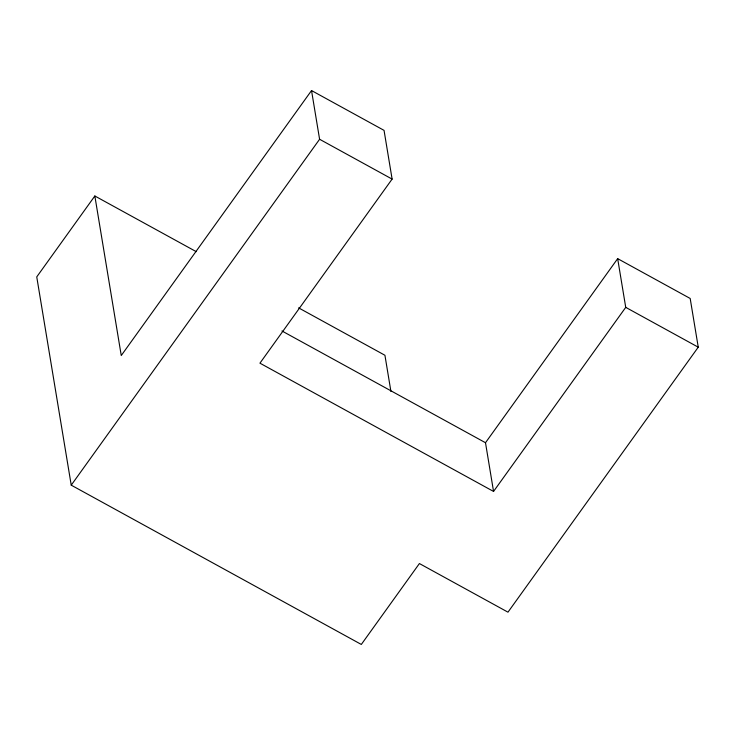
<?xml version="1.0" encoding="UTF-8"?>
<svg xmlns="http://www.w3.org/2000/svg" width="735" height="735" viewBox="0 0 735 735"><rect width="100%" height="100%" fill="white"/><g stroke="black" fill="none" stroke-linecap="round" stroke-linejoin="round"><path stroke-width="1.1" d="M94.843 195.988L36.75 276.893L71.231 485.164L361.317 644.448L419.409 563.543L507.977 612.172L698.25 347.186L690.183 298.465L617.666 258.646L485.495 442.727L493.553 491.439L259.942 363.173L392.113 179.092L384.047 130.371L311.53 90.552L121.257 355.538L94.843 195.988L196.227 251.646M71.231 485.164L319.596 139.264L311.53 90.552M493.553 491.439L625.733 307.359L617.666 258.646M319.596 139.264L392.113 179.092M625.733 307.359L698.25 347.186M298.603 307.864L384.929 355.262L390.928 391.479M281.955 330.971L485.495 442.727"/></g></svg>
